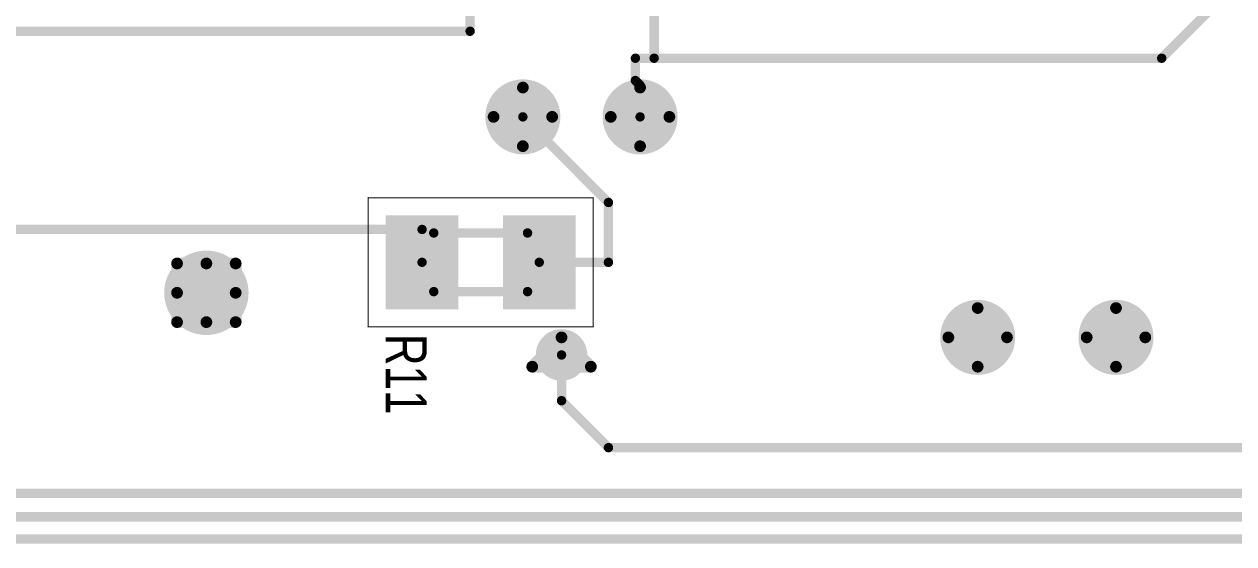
# Model space of a CAD drawing. Extents: x 0 to 12.4, y -1.9 to 1.3.
# Drawn here: x 6.234 to 7.266, y 0.016 to 0.459 of the extents above; entities that cross this region are included whole.
import ezdxf

# ---------------------------------------------------------------- set-up
doc = ezdxf.new("R2010")
doc.units = 0

msp = doc.modelspace()

# ---------------------------------------------------------------- linework, layer by layer
at = {"const_width": 0.008}
msp.add_lwpolyline([(12.361, 0.02), (0, 0.02), (0, 1.338), (12.361, 1.338), (12.361, 0.02)], close=True, dxfattribs=at)
at = {"layer": 'BOT'}
for points, const_width in [([(12.341, 1.319), (0.02, 1.319), (0.02, 0.039), (12.341, 0.039), (12.341, 1.319)], 0.008), ([(6.719, 0.201), (6.527, 0.201), (6.527, 0.311), (6.719, 0.311), (6.719, 0.201)], 0.001)]:
    msp.add_lwpolyline(points, close=True, dxfattribs=dict(at, const_width=const_width))
at = {"layer": 'BOT', "const_width": 0.008}
for points in [[(6.614, 0.453), (6.614, 0.571)], [(7.345, 0.571), (7.204, 0.43)], [(6.771, 0.492), (6.771, 0.43)], [(6.141, 0.453), (6.614, 0.453)], [(6.771, 0.43), (6.755, 0.43)], [(6.755, 0.43), (6.755, 0.411)], [(6.771, 0.43), (6.755, 0.43)], [(6.755, 0.43), (6.755, 0.411)], [(7.204, 0.43), (6.771, 0.43)], [(6.755, 0.411), (6.759, 0.407)], [(6.755, 0.411), (6.759, 0.407)], [(6.759, 0.407), (6.759, 0.38)], [(6.759, 0.407), (6.759, 0.38)], [(6.659, 0.38), (6.732, 0.307)], [(6.732, 0.307), (6.732, 0.256)], [(6.573, 0.284), (6.113, 0.284)], [(6.573, 0.256), (6.573, 0.284)], [(6.732, 0.256), (6.673, 0.256)], [(6.692, 0.177), (6.692, 0.138)], [(6.692, 0.138), (6.732, 0.098)], [(6.732, 0.098), (7.362, 0.098)], [(7.44, 0.059), (5, 0.059)]]:
    msp.add_lwpolyline(points, dxfattribs=at)
at = {"layer": 'BOT'}
for points, const_width in [([(6.612, 0.453, 1), (6.616, 0.453, 1)], 0.004), ([(6.612, 0.453, 1), (6.616, 0.453, 1)], 0.004), ([(6.753, 0.43, 1), (6.757, 0.43, 1)], 0.004), ([(6.753, 0.43, 1), (6.757, 0.43, 1)], 0.004), ([(6.753, 0.43, 1), (6.757, 0.43, 1)], 0.004), ([(6.753, 0.43, 1), (6.757, 0.43, 1)], 0.004), ([(6.769, 0.43, 1), (6.773, 0.43, 1)], 0.004), ([(6.769, 0.43, 1), (6.773, 0.43, 1)], 0.004), ([(6.769, 0.43, 1), (6.773, 0.43, 1)], 0.004), ([(6.769, 0.43, 1), (6.773, 0.43, 1)], 0.004), ([(7.202, 0.43, 1), (7.206, 0.43, 1)], 0.004), ([(7.202, 0.43, 1), (7.206, 0.43, 1)], 0.004), ([(6.753, 0.411, 1), (6.757, 0.411, 1)], 0.004), ([(6.753, 0.411, 1), (6.757, 0.411, 1)], 0.004), ([(6.753, 0.411, 1), (6.757, 0.411, 1)], 0.004), ([(6.753, 0.411, 1), (6.757, 0.411, 1)], 0.004), ([(6.644, 0.38, 1), (6.674, 0.38, 1)], 0.031), ([(6.744, 0.38, 1), (6.774, 0.38, 1)], 0.031), ([(6.757, 0.407, 1), (6.761, 0.407, 1)], 0.004), ([(6.757, 0.407, 1), (6.761, 0.407, 1)], 0.004), ([(6.757, 0.407, 1), (6.761, 0.407, 1)], 0.004), ([(6.757, 0.407, 1), (6.761, 0.407, 1)], 0.004), ([(6.657, 0.38, 1), (6.661, 0.38, 1)], 0.004), ([(6.757, 0.38, 1), (6.761, 0.38, 1)], 0.004), ([(6.757, 0.38, 1), (6.761, 0.38, 1)], 0.004), ([(6.5267, 0.311, 1), (6.5273, 0.311, 1)], 0.0005), ([(6.7188, 0.311, 1), (6.7193, 0.311, 1)], 0.0005), ([(6.73, 0.307, 1), (6.734, 0.307, 1)], 0.004), ([(6.73, 0.307, 1), (6.734, 0.307, 1)], 0.004), ([(6.571, 0.284, 1), (6.575, 0.284, 1)], 0.004), ([(6.571, 0.284, 1), (6.575, 0.284, 1)], 0.004), ([(6.372, 0.23, 1), (6.406, 0.23, 1)], 0.035), ([(6.571, 0.256, 1), (6.575, 0.256, 1)], 0.004), ([(6.671, 0.256, 1), (6.675, 0.256, 1)], 0.004), ([(6.73, 0.256, 1), (6.734, 0.256, 1)], 0.004), ([(6.73, 0.256, 1), (6.734, 0.256, 1)], 0.004), ([(7.032, 0.192, 1), (7.062, 0.192, 1)], 0.031), ([(7.15, 0.192, 1), (7.18, 0.192, 1)], 0.031), ([(6.5267, 0.201, 1), (6.5273, 0.201, 1)], 0.0005), ([(6.682, 0.177, 1), (6.702, 0.177, 1)], 0.02), ([(6.7188, 0.201, 1), (6.7193, 0.201, 1)], 0.0005), ([(6.7188, 0.201, 1), (6.7193, 0.201, 1)], 0.0005), ([(6.69, 0.177, 1), (6.694, 0.177, 1)], 0.004), ([(6.69, 0.138, 1), (6.694, 0.138, 1)], 0.004), ([(6.69, 0.138, 1), (6.694, 0.138, 1)], 0.004), ([(6.73, 0.098, 1), (6.734, 0.098, 1)], 0.004), ([(6.73, 0.098, 1), (6.734, 0.098, 1)], 0.004)]:
    msp.add_lwpolyline(points, format="xyb", close=True, dxfattribs=dict(at, const_width=const_width))
for points in [[(6.543, 0.217), (6.603, 0.217), (6.543, 0.295), (6.603, 0.295)], [(6.643, 0.217), (6.703, 0.217), (6.643, 0.295), (6.703, 0.295)]]:
    msp.add_solid(points, dxfattribs=at)
at = {"layer": 'DRD', "const_width": 0.01}
for points in [[(6.659, 0.355), (6.659, 0.405)], [(6.759, 0.355), (6.759, 0.405)], [(6.684, 0.38), (6.634, 0.38)], [(6.784, 0.38), (6.734, 0.38)], [(6.364, 0.255), (6.364, 0.205)], [(6.414, 0.255), (6.364, 0.255)], [(6.389, 0.205), (6.389, 0.255)], [(6.414, 0.205), (6.414, 0.255)], [(6.414, 0.23), (6.364, 0.23)], [(7.047, 0.167), (7.047, 0.217)], [(7.165, 0.167), (7.165, 0.217)], [(6.364, 0.205), (6.414, 0.205)], [(6.692, 0.192), (6.667, 0.167)], [(6.717, 0.167), (6.692, 0.192)], [(7.072, 0.192), (7.022, 0.192)], [(7.19, 0.192), (7.14, 0.192)], [(6.667, 0.167), (6.717, 0.167)]]:
    msp.add_lwpolyline(points, dxfattribs=at)
at = {"layer": 'DRD', "const_width": 0.005}
for points in [[(6.6565, 0.405, 1), (6.6615, 0.405, 1)], [(6.7565, 0.405, 1), (6.7615, 0.405, 1)], [(6.6315, 0.38, 1), (6.6365, 0.38, 1)], [(6.6815, 0.38, 1), (6.6865, 0.38, 1)], [(6.7315, 0.38, 1), (6.7365, 0.38, 1)], [(6.7815, 0.38, 1), (6.7865, 0.38, 1)], [(6.6565, 0.355, 1), (6.6615, 0.355, 1)], [(6.7565, 0.355, 1), (6.7615, 0.355, 1)], [(6.3615, 0.255, 1), (6.3665, 0.255, 1)], [(6.3615, 0.255, 1), (6.3665, 0.255, 1)], [(6.3865, 0.255, 1), (6.3915, 0.255, 1)], [(6.4115, 0.255, 1), (6.4165, 0.255, 1)], [(6.4115, 0.255, 1), (6.4165, 0.255, 1)], [(6.3615, 0.23, 1), (6.3665, 0.23, 1)], [(6.4115, 0.23, 1), (6.4165, 0.23, 1)], [(7.0445, 0.217, 1), (7.0495, 0.217, 1)], [(7.1625, 0.217, 1), (7.1675, 0.217, 1)], [(6.3615, 0.205, 1), (6.3665, 0.205, 1)], [(6.3615, 0.205, 1), (6.3665, 0.205, 1)], [(6.3865, 0.205, 1), (6.3915, 0.205, 1)], [(6.4115, 0.205, 1), (6.4165, 0.205, 1)], [(6.4115, 0.205, 1), (6.4165, 0.205, 1)], [(6.6895, 0.192, 1), (6.6945, 0.192, 1)], [(6.6895, 0.192, 1), (6.6945, 0.192, 1)], [(7.0195, 0.192, 1), (7.0245, 0.192, 1)], [(7.0695, 0.192, 1), (7.0745, 0.192, 1)], [(7.1375, 0.192, 1), (7.1425, 0.192, 1)], [(7.1875, 0.192, 1), (7.1925, 0.192, 1)], [(6.6645, 0.167, 1), (6.6695, 0.167, 1)], [(6.6645, 0.167, 1), (6.6695, 0.167, 1)], [(6.7145, 0.167, 1), (6.7195, 0.167, 1)], [(6.7145, 0.167, 1), (6.7195, 0.167, 1)], [(7.0445, 0.167, 1), (7.0495, 0.167, 1)], [(7.1625, 0.167, 1), (7.1675, 0.167, 1)]]:
    msp.add_lwpolyline(points, format="xyb", close=True, dxfattribs=at)
at = {"layer": 'DRL'}
for points, const_width in [([(6.651, 0.38, 1), (6.667, 0.38, 1)], 0.016), ([(6.751, 0.38, 1), (6.767, 0.38, 1)], 0.016), ([(6.38, 0.23, 1), (6.398, 0.23, 1)], 0.019), ([(7.039, 0.192, 1), (7.055, 0.192, 1)], 0.016), ([(7.157, 0.192, 1), (7.173, 0.192, 1)], 0.016), ([(6.687, 0.177, 1), (6.697, 0.177, 1)], 0.01)]:
    msp.add_lwpolyline(points, format="xyb", close=True, dxfattribs=dict(at, const_width=const_width))
at = {"layer": 'SMB'}
for points, const_width in [([(6.643, 0.38, 1), (6.675, 0.38, 1)], 0.032), ([(6.743, 0.38, 1), (6.775, 0.38, 1)], 0.032), ([(6.371, 0.23, 1), (6.407, 0.23, 1)], 0.036), ([(7.031, 0.192, 1), (7.063, 0.192, 1)], 0.032), ([(7.149, 0.192, 1), (7.181, 0.192, 1)], 0.032), ([(6.681, 0.177, 1), (6.703, 0.177, 1)], 0.022)]:
    msp.add_lwpolyline(points, format="xyb", close=True, dxfattribs=dict(at, const_width=const_width))
for points in [[(6.542, 0.216), (6.604, 0.216), (6.542, 0.296), (6.604, 0.296)], [(6.642, 0.216), (6.704, 0.216), (6.642, 0.296), (6.704, 0.296)]]:
    msp.add_solid(points, dxfattribs=at)
at = {"layer": 'SPB'}
for points in [[(6.543, 0.217), (6.603, 0.217), (6.543, 0.295), (6.603, 0.295)], [(6.643, 0.217), (6.703, 0.217), (6.643, 0.295), (6.703, 0.295)]]:
    msp.add_solid(points, dxfattribs=at)
at = {"layer": 'SSB', "const_width": 0.008}
for points in [[(6.663, 0.281), (6.583, 0.281)], [(6.583, 0.231), (6.583, 0.281)], [(6.663, 0.231), (6.663, 0.281)], [(6.663, 0.231), (6.583, 0.231)]]:
    msp.add_lwpolyline(points, dxfattribs=at)
at = {"layer": 'SSB', "const_width": 0.004}
for points in [[(6.581, 0.281, 1), (6.585, 0.281, 1)], [(6.581, 0.281, 1), (6.585, 0.281, 1)], [(6.661, 0.281, 1), (6.665, 0.281, 1)], [(6.661, 0.281, 1), (6.665, 0.281, 1)], [(6.581, 0.231, 1), (6.585, 0.231, 1)], [(6.581, 0.231, 1), (6.585, 0.231, 1)], [(6.661, 0.231, 1), (6.665, 0.231, 1)], [(6.661, 0.231, 1), (6.665, 0.231, 1)]]:
    msp.add_lwpolyline(points, format="xyb", close=True, dxfattribs=at)

# ---------------------------------------------------------------- texts
at = {"layer": 'SSB', "width": 0.8}
msp.add_text('R11', height=0.035, rotation=270, dxfattribs=at).set_placement((6.542, 0.195))

doc.saveas('drawing.dxf')
